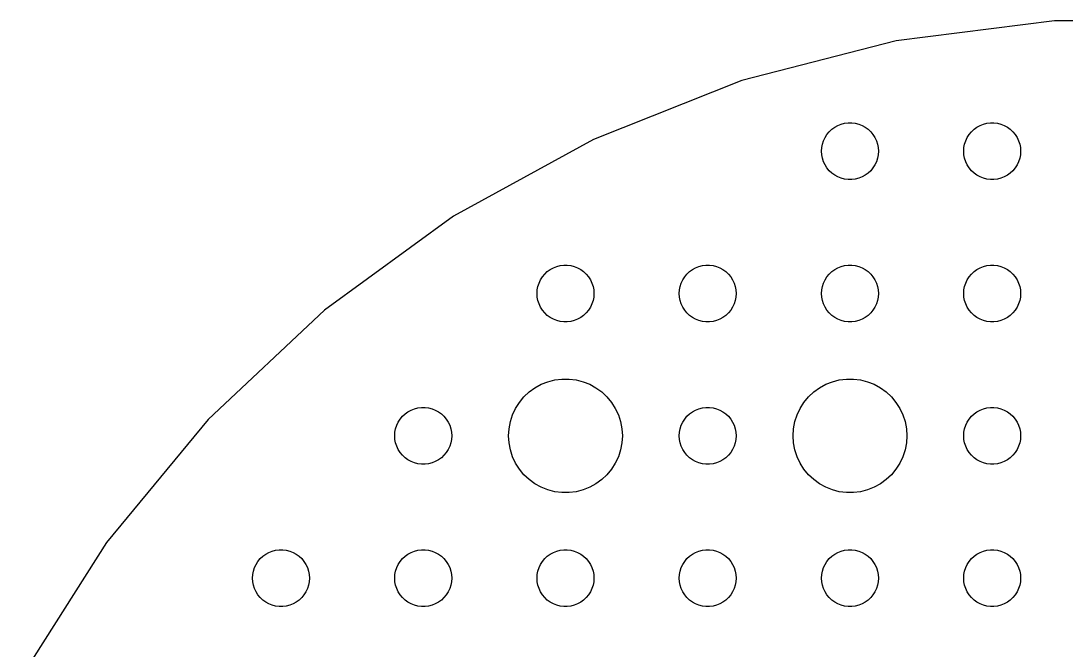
# Model space of a CAD drawing. Header units: metres. Extents: x -67 to 67, y -67 to 67.
# Drawn here: x -58.7 to -3.6, y 33.7 to 66.9 of the extents above; entities that cross this region are included whole.
import ezdxf

# ---------------------------------------------------------------- set-up
doc = ezdxf.new("R2010")
doc.units = ezdxf.units.M

msp = doc.modelspace()

# ---------------------------------------------------------------- linework, layer by layer
for p, q in [((-4.20695, 66.8678), (-12.5545, 65.8132)), ((4.20695, 66.8678), (-4.20695, 66.8678)), ((-12.5545, 65.8132), (-20.7041, 63.7208)), ((-20.7041, 63.7208), (-28.5272, 60.6234)), ((-15.9561, 61.1558), (-15.8037, 61.2665)), ((-15.8037, 61.2665), (-15.6387, 61.3572)), ((-15.6387, 61.3572), (-15.4635, 61.4266)), ((-15.4635, 61.4266), (-15.2811, 61.4734)), ((-15.2811, 61.4734), (-15.0942, 61.497)), ((-15.0942, 61.497), (-14.9058, 61.497)), ((-14.9058, 61.497), (-14.7189, 61.4734)), ((-14.7189, 61.4734), (-14.5365, 61.4266)), ((-14.5365, 61.4266), (-14.3613, 61.3572)), ((-14.3613, 61.3572), (-14.1963, 61.2665)), ((-14.1963, 61.2665), (-14.0439, 61.1558)), ((-8.45613, 61.1558), (-8.30373, 61.2665)), ((-8.30373, 61.2665), (-8.13866, 61.3572)), ((-8.13866, 61.3572), (-7.96352, 61.4266)), ((-7.96352, 61.4266), (-7.78107, 61.4734)), ((-7.78107, 61.4734), (-7.59418, 61.497)), ((-7.59418, 61.497), (-7.40581, 61.497)), ((-7.40581, 61.497), (-7.21892, 61.4734)), ((-7.21892, 61.4734), (-7.03647, 61.4266)), ((-7.03647, 61.4266), (-6.86133, 61.3572)), ((-6.86133, 61.3572), (-6.69626, 61.2665)), ((-6.69626, 61.2665), (-6.54385, 61.1558)), ((-28.5272, 60.6234), (-35.9004, 56.57)), ((-16.3947, 60.5522), (-16.3145, 60.7226)), ((-16.3145, 60.7226), (-16.2135, 60.8817)), ((-16.2135, 60.8817), (-16.0934, 61.0268)), ((-16.0934, 61.0268), (-15.9561, 61.1558)), ((-14.0439, 61.1558), (-13.9065, 61.0268)), ((-13.9065, 61.0268), (-13.7865, 60.8817)), ((-13.7865, 60.8817), (-13.6855, 60.7226)), ((-13.6855, 60.7226), (-13.6053, 60.5522)), ((-8.89465, 60.5522), (-8.81445, 60.7226)), ((-8.81445, 60.7226), (-8.71352, 60.8817)), ((-8.71352, 60.8817), (-8.59344, 61.0268)), ((-8.59344, 61.0268), (-8.45613, 61.1558)), ((-6.54385, 61.1558), (-6.40654, 61.0268)), ((-6.40654, 61.0268), (-6.28647, 60.8817)), ((-6.28647, 60.8817), (-6.18553, 60.7226)), ((-6.18553, 60.7226), (-6.10533, 60.5522)), ((-16.5, 60), (-16.4882, 60.188)), ((-16.4882, 60.188), (-16.4529, 60.373)), ((-16.4529, 60.373), (-16.3947, 60.5522)), ((-13.6053, 60.5522), (-13.5471, 60.373)), ((-13.5471, 60.373), (-13.5118, 60.188)), ((-13.5118, 60.188), (-13.5, 60)), ((-9, 60), (-8.98816, 60.188)), ((-8.98816, 60.188), (-8.95287, 60.373)), ((-8.95287, 60.373), (-8.89465, 60.5522)), ((-6.10533, 60.5522), (-6.04712, 60.373)), ((-6.04712, 60.373), (-6.01183, 60.188)), ((-6.01183, 60.188), (-6, 60)), ((-16.4882, 59.812), (-16.5, 60)), ((-16.4529, 59.627), (-16.4882, 59.812)), ((-16.3947, 59.4478), (-16.4529, 59.627)), ((-13.5471, 59.627), (-13.6053, 59.4478)), ((-13.5118, 59.812), (-13.5471, 59.627)), ((-13.5, 60), (-13.5118, 59.812)), ((-8.98816, 59.812), (-9, 60)), ((-8.95287, 59.627), (-8.98816, 59.812)), ((-8.89465, 59.4478), (-8.95287, 59.627)), ((-6.04712, 59.627), (-6.10533, 59.4478)), ((-6.01183, 59.812), (-6.04712, 59.627)), ((-6, 60), (-6.01183, 59.812)), ((-16.3145, 59.2774), (-16.3947, 59.4478)), ((-16.2135, 59.1183), (-16.3145, 59.2774)), ((-16.0934, 58.9732), (-16.2135, 59.1183)), ((-15.9561, 58.8442), (-16.0934, 58.9732)), ((-13.9065, 58.9732), (-14.0439, 58.8442)), ((-13.7865, 59.1183), (-13.9065, 58.9732)), ((-13.6855, 59.2774), (-13.7865, 59.1183)), ((-13.6053, 59.4478), (-13.6855, 59.2774)), ((-8.81445, 59.2774), (-8.89465, 59.4478)), ((-8.71352, 59.1183), (-8.81445, 59.2774)), ((-8.59344, 58.9732), (-8.71352, 59.1183)), ((-8.45613, 58.8442), (-8.59344, 58.9732)), ((-6.40654, 58.9732), (-6.54385, 58.8442)), ((-6.28647, 59.1183), (-6.40654, 58.9732)), ((-6.18553, 59.2774), (-6.28647, 59.1183)), ((-6.10533, 59.4478), (-6.18553, 59.2774)), ((-15.8037, 58.7335), (-15.9561, 58.8442)), ((-15.6387, 58.6428), (-15.8037, 58.7335)), ((-15.4635, 58.5734), (-15.6387, 58.6428)), ((-15.2811, 58.5266), (-15.4635, 58.5734)), ((-15.0942, 58.503), (-15.2811, 58.5266)), ((-14.9058, 58.503), (-15.0942, 58.503)), ((-14.7189, 58.5266), (-14.9058, 58.503)), ((-14.5365, 58.5734), (-14.7189, 58.5266)), ((-14.3613, 58.6428), (-14.5365, 58.5734)), ((-14.1963, 58.7335), (-14.3613, 58.6428)), ((-14.0439, 58.8442), (-14.1963, 58.7335)), ((-8.30373, 58.7335), (-8.45613, 58.8442)), ((-8.13866, 58.6428), (-8.30373, 58.7335)), ((-7.96352, 58.5734), (-8.13866, 58.6428)), ((-7.78107, 58.5266), (-7.96352, 58.5734)), ((-7.59418, 58.503), (-7.78107, 58.5266)), ((-7.40581, 58.503), (-7.59418, 58.503)), ((-7.21892, 58.5266), (-7.40581, 58.503)), ((-7.03647, 58.5734), (-7.21892, 58.5266)), ((-6.86133, 58.6428), (-7.03647, 58.5734)), ((-6.69626, 58.7335), (-6.86133, 58.6428)), ((-6.54385, 58.8442), (-6.69626, 58.7335)), ((-35.9004, 56.57), (-42.7074, 51.6244)), ((-31.2135, 53.3817), (-31.0934, 53.5268)), ((-31.0934, 53.5268), (-30.9561, 53.6558)), ((-30.9561, 53.6558), (-30.8037, 53.7665)), ((-30.8037, 53.7665), (-30.6387, 53.8572)), ((-30.6387, 53.8572), (-30.4635, 53.9266)), ((-30.4635, 53.9266), (-30.2811, 53.9734)), ((-30.2811, 53.9734), (-30.0942, 53.997)), ((-30.0942, 53.997), (-29.9058, 53.997)), ((-29.9058, 53.997), (-29.7189, 53.9734)), ((-29.7189, 53.9734), (-29.5365, 53.9266)), ((-29.5365, 53.9266), (-29.3613, 53.8572)), ((-29.3613, 53.8572), (-29.1963, 53.7665)), ((-29.1963, 53.7665), (-29.0439, 53.6558)), ((-29.0439, 53.6558), (-28.9065, 53.5268)), ((-28.9065, 53.5268), (-28.7865, 53.3817)), ((-23.7135, 53.3817), (-23.5934, 53.5268)), ((-23.5934, 53.5268), (-23.4561, 53.6558)), ((-23.4561, 53.6558), (-23.3037, 53.7665)), ((-23.3037, 53.7665), (-23.1387, 53.8572)), ((-23.1387, 53.8572), (-22.9635, 53.9266)), ((-22.9635, 53.9266), (-22.7811, 53.9734)), ((-22.7811, 53.9734), (-22.5942, 53.997)), ((-22.5942, 53.997), (-22.4058, 53.997)), ((-22.4058, 53.997), (-22.2189, 53.9734)), ((-22.2189, 53.9734), (-22.0365, 53.9266)), ((-22.0365, 53.9266), (-21.8613, 53.8572)), ((-21.8613, 53.8572), (-21.6963, 53.7665)), ((-21.6963, 53.7665), (-21.5439, 53.6558)), ((-21.5439, 53.6558), (-21.4065, 53.5268)), ((-21.4065, 53.5268), (-21.2865, 53.3817)), ((-16.2135, 53.3817), (-16.0934, 53.5268)), ((-16.0934, 53.5268), (-15.9561, 53.6558)), ((-15.9561, 53.6558), (-15.8037, 53.7665)), ((-15.8037, 53.7665), (-15.6387, 53.8572)), ((-15.6387, 53.8572), (-15.4635, 53.9266)), ((-15.4635, 53.9266), (-15.2811, 53.9734)), ((-15.2811, 53.9734), (-15.0942, 53.997)), ((-15.0942, 53.997), (-14.9058, 53.997)), ((-14.9058, 53.997), (-14.7189, 53.9734)), ((-14.7189, 53.9734), (-14.5365, 53.9266)), ((-14.5365, 53.9266), (-14.3613, 53.8572)), ((-14.3613, 53.8572), (-14.1963, 53.7665)), ((-14.1963, 53.7665), (-14.0439, 53.6558)), ((-14.0439, 53.6558), (-13.9065, 53.5268)), ((-13.9065, 53.5268), (-13.7865, 53.3817)), ((-8.71352, 53.3817), (-8.59344, 53.5268)), ((-8.59344, 53.5268), (-8.45613, 53.6558)), ((-8.45613, 53.6558), (-8.30373, 53.7665)), ((-8.30373, 53.7665), (-8.13866, 53.8572)), ((-8.13866, 53.8572), (-7.96352, 53.9266)), ((-7.96352, 53.9266), (-7.78107, 53.9734)), ((-7.78107, 53.9734), (-7.59418, 53.997)), ((-7.59418, 53.997), (-7.40581, 53.997)), ((-7.40581, 53.997), (-7.21892, 53.9734)), ((-7.21892, 53.9734), (-7.03647, 53.9266)), ((-7.03647, 53.9266), (-6.86133, 53.8572)), ((-6.86133, 53.8572), (-6.69626, 53.7665)), ((-6.69626, 53.7665), (-6.54385, 53.6558)), ((-6.54385, 53.6558), (-6.40654, 53.5268)), ((-6.40654, 53.5268), (-6.28647, 53.3817)), ((-31.4529, 52.873), (-31.3947, 53.0522)), ((-31.3947, 53.0522), (-31.3145, 53.2226)), ((-31.3145, 53.2226), (-31.2135, 53.3817)), ((-28.7865, 53.3817), (-28.6855, 53.2226)), ((-28.6855, 53.2226), (-28.6053, 53.0522)), ((-28.6053, 53.0522), (-28.5471, 52.873)), ((-23.9529, 52.873), (-23.8947, 53.0522)), ((-23.8947, 53.0522), (-23.8145, 53.2226)), ((-23.8145, 53.2226), (-23.7135, 53.3817)), ((-21.2865, 53.3817), (-21.1855, 53.2226)), ((-21.1855, 53.2226), (-21.1053, 53.0522)), ((-21.1053, 53.0522), (-21.0471, 52.873)), ((-16.4529, 52.873), (-16.3947, 53.0522)), ((-16.3947, 53.0522), (-16.3145, 53.2226)), ((-16.3145, 53.2226), (-16.2135, 53.3817)), ((-13.7865, 53.3817), (-13.6855, 53.2226)), ((-13.6855, 53.2226), (-13.6053, 53.0522)), ((-13.6053, 53.0522), (-13.5471, 52.873)), ((-8.95287, 52.873), (-8.89465, 53.0522)), ((-8.89465, 53.0522), (-8.81445, 53.2226)), ((-8.81445, 53.2226), (-8.71352, 53.3817)), ((-6.28647, 53.3817), (-6.18553, 53.2226)), ((-6.18553, 53.2226), (-6.10533, 53.0522)), ((-6.10533, 53.0522), (-6.04712, 52.873)), ((-31.5, 52.5), (-31.4882, 52.688)), ((-31.4882, 52.312), (-31.5, 52.5)), ((-31.4882, 52.688), (-31.4529, 52.873)), ((-28.5471, 52.873), (-28.5118, 52.688)), ((-28.5118, 52.688), (-28.5, 52.5)), ((-28.5, 52.5), (-28.5118, 52.312)), ((-24, 52.5), (-23.9882, 52.688)), ((-23.9882, 52.312), (-24, 52.5)), ((-23.9882, 52.688), (-23.9529, 52.873)), ((-21.0471, 52.873), (-21.0118, 52.688)), ((-21.0118, 52.688), (-21, 52.5)), ((-21, 52.5), (-21.0118, 52.312)), ((-16.5, 52.5), (-16.4882, 52.688)), ((-16.4882, 52.312), (-16.5, 52.5)), ((-16.4882, 52.688), (-16.4529, 52.873)), ((-13.5471, 52.873), (-13.5118, 52.688)), ((-13.5118, 52.688), (-13.5, 52.5)), ((-13.5, 52.5), (-13.5118, 52.312)), ((-9, 52.5), (-8.98816, 52.688)), ((-8.98816, 52.312), (-9, 52.5)), ((-8.98816, 52.688), (-8.95287, 52.873)), ((-6.04712, 52.873), (-6.01183, 52.688)), ((-6.01183, 52.688), (-6, 52.5)), ((-6, 52.5), (-6.01183, 52.312)), ((-31.4529, 52.127), (-31.4882, 52.312)), ((-31.3947, 51.9478), (-31.4529, 52.127)), ((-31.3145, 51.7774), (-31.3947, 51.9478)), ((-28.6053, 51.9478), (-28.6855, 51.7774)), ((-28.5471, 52.127), (-28.6053, 51.9478)), ((-28.5118, 52.312), (-28.5471, 52.127)), ((-23.9529, 52.127), (-23.9882, 52.312)), ((-23.8947, 51.9478), (-23.9529, 52.127)), ((-23.8145, 51.7774), (-23.8947, 51.9478)), ((-21.1053, 51.9478), (-21.1855, 51.7774)), ((-21.0471, 52.127), (-21.1053, 51.9478)), ((-21.0118, 52.312), (-21.0471, 52.127)), ((-16.4529, 52.127), (-16.4882, 52.312)), ((-16.3947, 51.9478), (-16.4529, 52.127)), ((-16.3145, 51.7774), (-16.3947, 51.9478)), ((-13.6053, 51.9478), (-13.6855, 51.7774)), ((-13.5471, 52.127), (-13.6053, 51.9478)), ((-13.5118, 52.312), (-13.5471, 52.127)), ((-8.95287, 52.127), (-8.98816, 52.312)), ((-8.89465, 51.9478), (-8.95287, 52.127)), ((-8.81445, 51.7774), (-8.89465, 51.9478)), ((-6.10533, 51.9478), (-6.18553, 51.7774)), ((-6.04712, 52.127), (-6.10533, 51.9478)), ((-6.01183, 52.312), (-6.04712, 52.127)), ((-42.7074, 51.6244), (-48.8409, 45.8647)), ((-31.2135, 51.6183), (-31.3145, 51.7774)), ((-31.0934, 51.4732), (-31.2135, 51.6183)), ((-30.9561, 51.3442), (-31.0934, 51.4732)), ((-30.8037, 51.2335), (-30.9561, 51.3442)), ((-29.0439, 51.3442), (-29.1963, 51.2335)), ((-28.9065, 51.4732), (-29.0439, 51.3442)), ((-28.7865, 51.6183), (-28.9065, 51.4732)), ((-28.6855, 51.7774), (-28.7865, 51.6183)), ((-23.7135, 51.6183), (-23.8145, 51.7774)), ((-23.5934, 51.4732), (-23.7135, 51.6183)), ((-23.4561, 51.3442), (-23.5934, 51.4732)), ((-23.3037, 51.2335), (-23.4561, 51.3442)), ((-21.5439, 51.3442), (-21.6963, 51.2335)), ((-21.4065, 51.4732), (-21.5439, 51.3442)), ((-21.2865, 51.6183), (-21.4065, 51.4732)), ((-21.1855, 51.7774), (-21.2865, 51.6183)), ((-16.2135, 51.6183), (-16.3145, 51.7774)), ((-16.0934, 51.4732), (-16.2135, 51.6183)), ((-15.9561, 51.3442), (-16.0934, 51.4732)), ((-15.8037, 51.2335), (-15.9561, 51.3442)), ((-14.0439, 51.3442), (-14.1963, 51.2335)), ((-13.9065, 51.4732), (-14.0439, 51.3442)), ((-13.7865, 51.6183), (-13.9065, 51.4732)), ((-13.6855, 51.7774), (-13.7865, 51.6183)), ((-8.71352, 51.6183), (-8.81445, 51.7774)), ((-8.59344, 51.4732), (-8.71352, 51.6183)), ((-8.45613, 51.3442), (-8.59344, 51.4732)), ((-8.30373, 51.2335), (-8.45613, 51.3442)), ((-6.54385, 51.3442), (-6.69626, 51.2335)), ((-6.40654, 51.4732), (-6.54385, 51.3442)), ((-6.28647, 51.6183), (-6.40654, 51.4732)), ((-6.18553, 51.7774), (-6.28647, 51.6183)), ((-30.6387, 51.1428), (-30.8037, 51.2335)), ((-30.4635, 51.0734), (-30.6387, 51.1428)), ((-30.2811, 51.0266), (-30.4635, 51.0734)), ((-30.0942, 51.003), (-30.2811, 51.0266)), ((-29.9058, 51.003), (-30.0942, 51.003)), ((-29.7189, 51.0266), (-29.9058, 51.003)), ((-29.5365, 51.0734), (-29.7189, 51.0266)), ((-29.3613, 51.1428), (-29.5365, 51.0734)), ((-29.1963, 51.2335), (-29.3613, 51.1428)), ((-23.1387, 51.1428), (-23.3037, 51.2335)), ((-22.9635, 51.0734), (-23.1387, 51.1428)), ((-22.7811, 51.0266), (-22.9635, 51.0734)), ((-22.5942, 51.003), (-22.7811, 51.0266)), ((-22.4058, 51.003), (-22.5942, 51.003)), ((-22.2189, 51.0266), (-22.4058, 51.003)), ((-22.0365, 51.0734), (-22.2189, 51.0266)), ((-21.8613, 51.1428), (-22.0365, 51.0734)), ((-21.6963, 51.2335), (-21.8613, 51.1428)), ((-15.6387, 51.1428), (-15.8037, 51.2335)), ((-15.4635, 51.0734), (-15.6387, 51.1428)), ((-15.2811, 51.0266), (-15.4635, 51.0734)), ((-15.0942, 51.003), (-15.2811, 51.0266)), ((-14.9058, 51.003), (-15.0942, 51.003)), ((-14.7189, 51.0266), (-14.9058, 51.003)), ((-14.5365, 51.0734), (-14.7189, 51.0266)), ((-14.3613, 51.1428), (-14.5365, 51.0734)), ((-14.1963, 51.2335), (-14.3613, 51.1428)), ((-8.13866, 51.1428), (-8.30373, 51.2335)), ((-7.96352, 51.0734), (-8.13866, 51.1428)), ((-7.78107, 51.0266), (-7.96352, 51.0734)), ((-7.59418, 51.003), (-7.78107, 51.0266)), ((-7.40581, 51.003), (-7.59418, 51.003)), ((-7.21892, 51.0266), (-7.40581, 51.003)), ((-7.03647, 51.0734), (-7.21892, 51.0266)), ((-6.86133, 51.1428), (-7.03647, 51.0734)), ((-6.69626, 51.2335), (-6.86133, 51.1428)), ((-30.927, 47.8532), (-30.5621, 47.9469)), ((-30.5621, 47.9469), (-30.1884, 47.9941)), ((-30.1884, 47.9941), (-29.8116, 47.9941)), ((-29.8116, 47.9941), (-29.4379, 47.9469)), ((-29.4379, 47.9469), (-29.0729, 47.8532)), ((-15.927, 47.8532), (-15.5621, 47.9469)), ((-15.5621, 47.9469), (-15.1884, 47.9941)), ((-15.1884, 47.9941), (-14.8116, 47.9941)), ((-14.8116, 47.9941), (-14.4379, 47.9469)), ((-14.4379, 47.9469), (-14.0729, 47.8532)), ((-31.9123, 47.3115), (-31.6075, 47.533)), ((-31.6075, 47.533), (-31.2773, 47.7145)), ((-31.2773, 47.7145), (-30.927, 47.8532)), ((-29.0729, 47.8532), (-28.7227, 47.7145)), ((-28.7227, 47.7145), (-28.3925, 47.533)), ((-28.3925, 47.533), (-28.0877, 47.3115)), ((-16.9123, 47.3115), (-16.6075, 47.533)), ((-16.6075, 47.533), (-16.2773, 47.7145)), ((-16.2773, 47.7145), (-15.927, 47.8532)), ((-14.0729, 47.8532), (-13.7227, 47.7145)), ((-13.7227, 47.7145), (-13.3925, 47.533)), ((-13.3925, 47.533), (-13.0877, 47.3115)), ((-32.427, 46.7634), (-32.1869, 47.0536)), ((-32.1869, 47.0536), (-31.9123, 47.3115)), ((-28.0877, 47.3115), (-27.8131, 47.0536)), ((-27.8131, 47.0536), (-27.5729, 46.7634)), ((-17.427, 46.7634), (-17.1869, 47.0536)), ((-17.1869, 47.0536), (-16.9123, 47.3115)), ((-13.0877, 47.3115), (-12.8131, 47.0536)), ((-12.8131, 47.0536), (-12.5729, 46.7634)), ((-38.3037, 46.2665), (-38.1387, 46.3572)), ((-38.1387, 46.3572), (-37.9635, 46.4266)), ((-37.9635, 46.4266), (-37.7811, 46.4734)), ((-37.7811, 46.4734), (-37.5942, 46.497)), ((-37.5942, 46.497), (-37.4058, 46.497)), ((-37.4058, 46.497), (-37.2189, 46.4734)), ((-37.2189, 46.4734), (-37.0365, 46.4266)), ((-37.0365, 46.4266), (-36.8613, 46.3572)), ((-36.8613, 46.3572), (-36.6963, 46.2665)), ((-32.7893, 46.1044), (-32.6289, 46.4453)), ((-32.6289, 46.4453), (-32.427, 46.7634)), ((-27.5729, 46.7634), (-27.3711, 46.4453)), ((-27.3711, 46.4453), (-27.2107, 46.1044)), ((-23.3037, 46.2665), (-23.1387, 46.3572)), ((-23.1387, 46.3572), (-22.9635, 46.4266)), ((-22.9635, 46.4266), (-22.7811, 46.4734)), ((-22.7811, 46.4734), (-22.5942, 46.497)), ((-22.5942, 46.497), (-22.4058, 46.497)), ((-22.4058, 46.497), (-22.2189, 46.4734)), ((-22.2189, 46.4734), (-22.0365, 46.4266)), ((-22.0365, 46.4266), (-21.8613, 46.3572)), ((-21.8613, 46.3572), (-21.6963, 46.2665)), ((-17.7893, 46.1044), (-17.6289, 46.4453)), ((-17.6289, 46.4453), (-17.427, 46.7634)), ((-12.5729, 46.7634), (-12.3711, 46.4453)), ((-12.3711, 46.4453), (-12.2107, 46.1044)), ((-8.30373, 46.2665), (-8.13866, 46.3572)), ((-8.13866, 46.3572), (-7.96352, 46.4266)), ((-7.96352, 46.4266), (-7.78107, 46.4734)), ((-7.78107, 46.4734), (-7.59418, 46.497)), ((-7.59418, 46.497), (-7.40581, 46.497)), ((-7.40581, 46.497), (-7.21892, 46.4734)), ((-7.21892, 46.4734), (-7.03647, 46.4266)), ((-7.03647, 46.4266), (-6.86133, 46.3572)), ((-6.86133, 46.3572), (-6.69626, 46.2665)), ((-48.8409, 45.8647), (-54.2041, 39.3816)), ((-38.8145, 45.7226), (-38.7135, 45.8817)), ((-38.7135, 45.8817), (-38.5934, 46.0268)), ((-38.5934, 46.0268), (-38.4561, 46.1558)), ((-38.4561, 46.1558), (-38.3037, 46.2665)), ((-36.6963, 46.2665), (-36.5439, 46.1558)), ((-36.5439, 46.1558), (-36.4065, 46.0268)), ((-36.4065, 46.0268), (-36.2865, 45.8817)), ((-36.2865, 45.8817), (-36.1855, 45.7226)), ((-32.9763, 45.376), (-32.9057, 45.7461)), ((-32.9057, 45.7461), (-32.7893, 46.1044)), ((-27.2107, 46.1044), (-27.0942, 45.7461)), ((-27.0942, 45.7461), (-27.0237, 45.376)), ((-23.8145, 45.7226), (-23.7135, 45.8817)), ((-23.7135, 45.8817), (-23.5934, 46.0268)), ((-23.5934, 46.0268), (-23.4561, 46.1558)), ((-23.4561, 46.1558), (-23.3037, 46.2665)), ((-21.6963, 46.2665), (-21.5439, 46.1558)), ((-21.5439, 46.1558), (-21.4065, 46.0268)), ((-21.4065, 46.0268), (-21.2865, 45.8817)), ((-21.2865, 45.8817), (-21.1855, 45.7226)), ((-17.9763, 45.376), (-17.9057, 45.7461)), ((-17.9057, 45.7461), (-17.7893, 46.1044)), ((-12.2107, 46.1044), (-12.0942, 45.7461)), ((-12.0942, 45.7461), (-12.0237, 45.376)), ((-8.81445, 45.7226), (-8.71352, 45.8817)), ((-8.71352, 45.8817), (-8.59344, 46.0268)), ((-8.59344, 46.0268), (-8.45613, 46.1558)), ((-8.45613, 46.1558), (-8.30373, 46.2665)), ((-6.69626, 46.2665), (-6.54385, 46.1558)), ((-6.54385, 46.1558), (-6.40654, 46.0268)), ((-6.40654, 46.0268), (-6.28647, 45.8817)), ((-6.28647, 45.8817), (-6.18553, 45.7226)), ((-38.9882, 45.188), (-38.9529, 45.373)), ((-38.9529, 45.373), (-38.8947, 45.5522)), ((-38.8947, 45.5522), (-38.8145, 45.7226)), ((-36.1855, 45.7226), (-36.1053, 45.5522)), ((-36.1053, 45.5522), (-36.0471, 45.373)), ((-36.0471, 45.373), (-36.0118, 45.188)), ((-33, 45), (-32.9763, 45.376)), ((-27.0237, 45.376), (-27, 45)), ((-23.9882, 45.188), (-23.9529, 45.373)), ((-23.9529, 45.373), (-23.8947, 45.5522)), ((-23.8947, 45.5522), (-23.8145, 45.7226)), ((-21.1855, 45.7226), (-21.1053, 45.5522)), ((-21.1053, 45.5522), (-21.0471, 45.373)), ((-21.0471, 45.373), (-21.0118, 45.188)), ((-18, 45), (-17.9763, 45.376)), ((-12.0237, 45.376), (-12, 45)), ((-8.98816, 45.188), (-8.95287, 45.373)), ((-8.95287, 45.373), (-8.89465, 45.5522)), ((-8.89465, 45.5522), (-8.81445, 45.7226)), ((-6.18553, 45.7226), (-6.10533, 45.5522)), ((-6.10533, 45.5522), (-6.04712, 45.373)), ((-6.04712, 45.373), (-6.01183, 45.188)), ((-39, 45), (-38.9882, 45.188)), ((-38.9882, 44.812), (-39, 45)), ((-38.9529, 44.627), (-38.9882, 44.812)), ((-36.0118, 44.812), (-36.0471, 44.627)), ((-36.0118, 45.188), (-36, 45)), ((-36, 45), (-36.0118, 44.812)), ((-32.9763, 44.624), (-33, 45)), ((-27, 45), (-27.0237, 44.624)), ((-24, 45), (-23.9882, 45.188)), ((-23.9882, 44.812), (-24, 45)), ((-23.9529, 44.627), (-23.9882, 44.812)), ((-21.0118, 44.812), (-21.0471, 44.627)), ((-21.0118, 45.188), (-21, 45)), ((-21, 45), (-21.0118, 44.812)), ((-17.9763, 44.624), (-18, 45)), ((-12, 45), (-12.0237, 44.624)), ((-9, 45), (-8.98816, 45.188)), ((-8.98816, 44.812), (-9, 45)), ((-8.95287, 44.627), (-8.98816, 44.812)), ((-6.01183, 44.812), (-6.04712, 44.627)), ((-6.01183, 45.188), (-6, 45)), ((-6, 45), (-6.01183, 44.812)), ((-38.8947, 44.4478), (-38.9529, 44.627)), ((-38.8145, 44.2774), (-38.8947, 44.4478)), ((-38.7135, 44.1183), (-38.8145, 44.2774)), ((-38.5934, 43.9732), (-38.7135, 44.1183)), ((-36.2865, 44.1183), (-36.4065, 43.9732)), ((-36.1855, 44.2774), (-36.2865, 44.1183)), ((-36.1053, 44.4478), (-36.1855, 44.2774)), ((-36.0471, 44.627), (-36.1053, 44.4478)), ((-32.9057, 44.2539), (-32.9763, 44.624)), ((-32.7893, 43.8956), (-32.9057, 44.2539)), ((-27.0942, 44.2539), (-27.2107, 43.8956)), ((-27.0237, 44.624), (-27.0942, 44.2539)), ((-23.8947, 44.4478), (-23.9529, 44.627)), ((-23.8145, 44.2774), (-23.8947, 44.4478)), ((-23.7135, 44.1183), (-23.8145, 44.2774)), ((-23.5934, 43.9732), (-23.7135, 44.1183)), ((-21.2865, 44.1183), (-21.4065, 43.9732)), ((-21.1855, 44.2774), (-21.2865, 44.1183)), ((-21.1053, 44.4478), (-21.1855, 44.2774)), ((-21.0471, 44.627), (-21.1053, 44.4478)), ((-17.9057, 44.2539), (-17.9763, 44.624)), ((-17.7893, 43.8956), (-17.9057, 44.2539)), ((-12.0942, 44.2539), (-12.2107, 43.8956)), ((-12.0237, 44.624), (-12.0942, 44.2539)), ((-8.89465, 44.4478), (-8.95287, 44.627)), ((-8.81445, 44.2774), (-8.89465, 44.4478)), ((-8.71352, 44.1183), (-8.81445, 44.2774)), ((-8.59344, 43.9732), (-8.71352, 44.1183)), ((-6.28647, 44.1183), (-6.40654, 43.9732)), ((-6.18553, 44.2774), (-6.28647, 44.1183)), ((-6.10533, 44.4478), (-6.18553, 44.2774)), ((-6.04712, 44.627), (-6.10533, 44.4478)), ((-38.4561, 43.8442), (-38.5934, 43.9732)), ((-38.3037, 43.7335), (-38.4561, 43.8442)), ((-38.1387, 43.6428), (-38.3037, 43.7335)), ((-37.9635, 43.5734), (-38.1387, 43.6428)), ((-37.7811, 43.5266), (-37.9635, 43.5734)), ((-37.0365, 43.5734), (-37.2189, 43.5266)), ((-36.8613, 43.6428), (-37.0365, 43.5734)), ((-36.6963, 43.7335), (-36.8613, 43.6428)), ((-36.5439, 43.8442), (-36.6963, 43.7335)), ((-36.4065, 43.9732), (-36.5439, 43.8442)), ((-32.6289, 43.5547), (-32.7893, 43.8956)), ((-32.427, 43.2366), (-32.6289, 43.5547)), ((-27.3711, 43.5547), (-27.5729, 43.2366)), ((-27.2107, 43.8956), (-27.3711, 43.5547)), ((-23.4561, 43.8442), (-23.5934, 43.9732)), ((-23.3037, 43.7335), (-23.4561, 43.8442)), ((-23.1387, 43.6428), (-23.3037, 43.7335)), ((-22.9635, 43.5734), (-23.1387, 43.6428)), ((-22.7811, 43.5266), (-22.9635, 43.5734)), ((-22.0365, 43.5734), (-22.2189, 43.5266)), ((-21.8613, 43.6428), (-22.0365, 43.5734)), ((-21.6963, 43.7335), (-21.8613, 43.6428)), ((-21.5439, 43.8442), (-21.6963, 43.7335)), ((-21.4065, 43.9732), (-21.5439, 43.8442)), ((-17.6289, 43.5547), (-17.7893, 43.8956)), ((-17.427, 43.2366), (-17.6289, 43.5547)), ((-12.3711, 43.5547), (-12.5729, 43.2366)), ((-12.2107, 43.8956), (-12.3711, 43.5547)), ((-8.45613, 43.8442), (-8.59344, 43.9732)), ((-8.30373, 43.7335), (-8.45613, 43.8442)), ((-8.13866, 43.6428), (-8.30373, 43.7335)), ((-7.96352, 43.5734), (-8.13866, 43.6428)), ((-7.78107, 43.5266), (-7.96352, 43.5734)), ((-7.03647, 43.5734), (-7.21892, 43.5266)), ((-6.86133, 43.6428), (-7.03647, 43.5734)), ((-6.69626, 43.7335), (-6.86133, 43.6428)), ((-6.54385, 43.8442), (-6.69626, 43.7335)), ((-6.40654, 43.9732), (-6.54385, 43.8442)), ((-37.5942, 43.503), (-37.7811, 43.5266)), ((-37.4058, 43.503), (-37.5942, 43.503)), ((-37.2189, 43.5266), (-37.4058, 43.503)), ((-32.1869, 42.9464), (-32.427, 43.2366)), ((-27.5729, 43.2366), (-27.8131, 42.9464)), ((-22.5942, 43.503), (-22.7811, 43.5266)), ((-22.4058, 43.503), (-22.5942, 43.503)), ((-22.2189, 43.5266), (-22.4058, 43.503)), ((-17.1869, 42.9464), (-17.427, 43.2366)), ((-12.5729, 43.2366), (-12.8131, 42.9464)), ((-7.59418, 43.503), (-7.78107, 43.5266)), ((-7.40581, 43.503), (-7.59418, 43.503)), ((-7.21892, 43.5266), (-7.40581, 43.503)), ((-31.9123, 42.6885), (-32.1869, 42.9464)), ((-31.6075, 42.467), (-31.9123, 42.6885)), ((-31.2773, 42.2855), (-31.6075, 42.467)), ((-28.3925, 42.467), (-28.7227, 42.2855)), ((-28.0877, 42.6885), (-28.3925, 42.467)), ((-27.8131, 42.9464), (-28.0877, 42.6885)), ((-16.9123, 42.6885), (-17.1869, 42.9464)), ((-16.6075, 42.467), (-16.9123, 42.6885)), ((-16.2773, 42.2855), (-16.6075, 42.467)), ((-13.3925, 42.467), (-13.7227, 42.2855)), ((-13.0877, 42.6885), (-13.3925, 42.467)), ((-12.8131, 42.9464), (-13.0877, 42.6885)), ((-30.927, 42.1468), (-31.2773, 42.2855)), ((-30.5621, 42.0531), (-30.927, 42.1468)), ((-30.1884, 42.0059), (-30.5621, 42.0531)), ((-29.8116, 42.0059), (-30.1884, 42.0059)), ((-29.4379, 42.0531), (-29.8116, 42.0059)), ((-29.0729, 42.1468), (-29.4379, 42.0531)), ((-28.7227, 42.2855), (-29.0729, 42.1468)), ((-15.927, 42.1468), (-16.2773, 42.2855)), ((-15.5621, 42.0531), (-15.927, 42.1468)), ((-15.1884, 42.0059), (-15.5621, 42.0531)), ((-14.8116, 42.0059), (-15.1884, 42.0059)), ((-14.4379, 42.0531), (-14.8116, 42.0059)), ((-14.0729, 42.1468), (-14.4379, 42.0531)), ((-13.7227, 42.2855), (-14.0729, 42.1468)), ((-54.2041, 39.3816), (-58.7125, 32.2775)), ((-46.0934, 38.5268), (-45.9561, 38.6558)), ((-45.9561, 38.6558), (-45.8037, 38.7665)), ((-45.8037, 38.7665), (-45.6387, 38.8572)), ((-45.6387, 38.8572), (-45.4635, 38.9266)), ((-45.4635, 38.9266), (-45.2811, 38.9734)), ((-45.2811, 38.9734), (-45.0942, 38.997)), ((-45.0942, 38.997), (-44.9058, 38.997)), ((-44.9058, 38.997), (-44.7189, 38.9734)), ((-44.7189, 38.9734), (-44.5365, 38.9266)), ((-44.5365, 38.9266), (-44.3613, 38.8572)), ((-44.3613, 38.8572), (-44.1963, 38.7665)), ((-44.1963, 38.7665), (-44.0439, 38.6558)), ((-44.0439, 38.6558), (-43.9065, 38.5268)), ((-38.5934, 38.5268), (-38.4561, 38.6558)), ((-38.4561, 38.6558), (-38.3037, 38.7665)), ((-38.3037, 38.7665), (-38.1387, 38.8572)), ((-38.1387, 38.8572), (-37.9635, 38.9266)), ((-37.9635, 38.9266), (-37.7811, 38.9734)), ((-37.7811, 38.9734), (-37.5942, 38.997)), ((-37.5942, 38.997), (-37.4058, 38.997)), ((-37.4058, 38.997), (-37.2189, 38.9734)), ((-37.2189, 38.9734), (-37.0365, 38.9266)), ((-37.0365, 38.9266), (-36.8613, 38.8572)), ((-36.8613, 38.8572), (-36.6963, 38.7665)), ((-36.6963, 38.7665), (-36.5439, 38.6558)), ((-36.5439, 38.6558), (-36.4065, 38.5268)), ((-31.0934, 38.5268), (-30.9561, 38.6558)), ((-30.9561, 38.6558), (-30.8037, 38.7665)), ((-30.8037, 38.7665), (-30.6387, 38.8572)), ((-30.6387, 38.8572), (-30.4635, 38.9266)), ((-30.4635, 38.9266), (-30.2811, 38.9734)), ((-30.2811, 38.9734), (-30.0942, 38.997)), ((-30.0942, 38.997), (-29.9058, 38.997)), ((-29.9058, 38.997), (-29.7189, 38.9734)), ((-29.7189, 38.9734), (-29.5365, 38.9266)), ((-29.5365, 38.9266), (-29.3613, 38.8572)), ((-29.3613, 38.8572), (-29.1963, 38.7665)), ((-29.1963, 38.7665), (-29.0439, 38.6558)), ((-29.0439, 38.6558), (-28.9065, 38.5268)), ((-23.5934, 38.5268), (-23.4561, 38.6558)), ((-23.4561, 38.6558), (-23.3037, 38.7665)), ((-23.3037, 38.7665), (-23.1387, 38.8572)), ((-23.1387, 38.8572), (-22.9635, 38.9266)), ((-22.9635, 38.9266), (-22.7811, 38.9734)), ((-22.7811, 38.9734), (-22.5942, 38.997)), ((-22.5942, 38.997), (-22.4058, 38.997)), ((-22.4058, 38.997), (-22.2189, 38.9734)), ((-22.2189, 38.9734), (-22.0365, 38.9266)), ((-22.0365, 38.9266), (-21.8613, 38.8572)), ((-21.8613, 38.8572), (-21.6963, 38.7665)), ((-21.6963, 38.7665), (-21.5439, 38.6558)), ((-21.5439, 38.6558), (-21.4065, 38.5268)), ((-16.0934, 38.5268), (-15.9561, 38.6558)), ((-15.9561, 38.6558), (-15.8037, 38.7665)), ((-15.8037, 38.7665), (-15.6387, 38.8572)), ((-15.6387, 38.8572), (-15.4635, 38.9266)), ((-15.4635, 38.9266), (-15.2811, 38.9734)), ((-15.2811, 38.9734), (-15.0942, 38.997)), ((-15.0942, 38.997), (-14.9058, 38.997)), ((-14.9058, 38.997), (-14.7189, 38.9734)), ((-14.7189, 38.9734), (-14.5365, 38.9266)), ((-14.5365, 38.9266), (-14.3613, 38.8572)), ((-14.3613, 38.8572), (-14.1963, 38.7665)), ((-14.1963, 38.7665), (-14.0439, 38.6558)), ((-14.0439, 38.6558), (-13.9065, 38.5268)), ((-8.59344, 38.5268), (-8.45613, 38.6558)), ((-8.45613, 38.6558), (-8.30373, 38.7665)), ((-8.30373, 38.7665), (-8.13866, 38.8572)), ((-8.13866, 38.8572), (-7.96352, 38.9266)), ((-7.96352, 38.9266), (-7.78107, 38.9734)), ((-7.78107, 38.9734), (-7.59418, 38.997)), ((-7.59418, 38.997), (-7.40581, 38.997)), ((-7.40581, 38.997), (-7.21892, 38.9734)), ((-7.21892, 38.9734), (-7.03647, 38.9266)), ((-7.03647, 38.9266), (-6.86133, 38.8572)), ((-6.86133, 38.8572), (-6.69626, 38.7665)), ((-6.69626, 38.7665), (-6.54385, 38.6558)), ((-6.54385, 38.6558), (-6.40654, 38.5268)), ((-46.4529, 37.873), (-46.3947, 38.0522)), ((-46.3947, 38.0522), (-46.3145, 38.2226)), ((-46.3145, 38.2226), (-46.2135, 38.3817)), ((-46.2135, 38.3817), (-46.0934, 38.5268)), ((-43.9065, 38.5268), (-43.7865, 38.3817)), ((-43.7865, 38.3817), (-43.6855, 38.2226)), ((-43.6855, 38.2226), (-43.6053, 38.0522)), ((-43.6053, 38.0522), (-43.5471, 37.873)), ((-38.9529, 37.873), (-38.8947, 38.0522)), ((-38.8947, 38.0522), (-38.8145, 38.2226)), ((-38.8145, 38.2226), (-38.7135, 38.3817)), ((-38.7135, 38.3817), (-38.5934, 38.5268)), ((-36.4065, 38.5268), (-36.2865, 38.3817)), ((-36.2865, 38.3817), (-36.1855, 38.2226)), ((-36.1855, 38.2226), (-36.1053, 38.0522)), ((-36.1053, 38.0522), (-36.0471, 37.873)), ((-31.4529, 37.873), (-31.3947, 38.0522)), ((-31.3947, 38.0522), (-31.3145, 38.2226)), ((-31.3145, 38.2226), (-31.2135, 38.3817)), ((-31.2135, 38.3817), (-31.0934, 38.5268)), ((-28.9065, 38.5268), (-28.7865, 38.3817)), ((-28.7865, 38.3817), (-28.6855, 38.2226)), ((-28.6855, 38.2226), (-28.6053, 38.0522)), ((-28.6053, 38.0522), (-28.5471, 37.873)), ((-23.9529, 37.873), (-23.8947, 38.0522)), ((-23.8947, 38.0522), (-23.8145, 38.2226)), ((-23.8145, 38.2226), (-23.7135, 38.3817)), ((-23.7135, 38.3817), (-23.5934, 38.5268)), ((-21.4065, 38.5268), (-21.2865, 38.3817)), ((-21.2865, 38.3817), (-21.1855, 38.2226)), ((-21.1855, 38.2226), (-21.1053, 38.0522)), ((-21.1053, 38.0522), (-21.0471, 37.873)), ((-16.4529, 37.873), (-16.3947, 38.0522)), ((-16.3947, 38.0522), (-16.3145, 38.2226)), ((-16.3145, 38.2226), (-16.2135, 38.3817)), ((-16.2135, 38.3817), (-16.0934, 38.5268)), ((-13.9065, 38.5268), (-13.7865, 38.3817)), ((-13.7865, 38.3817), (-13.6855, 38.2226)), ((-13.6855, 38.2226), (-13.6053, 38.0522)), ((-13.6053, 38.0522), (-13.5471, 37.873)), ((-8.95287, 37.873), (-8.89465, 38.0522)), ((-8.89465, 38.0522), (-8.81445, 38.2226)), ((-8.81445, 38.2226), (-8.71352, 38.3817)), ((-8.71352, 38.3817), (-8.59344, 38.5268)), ((-6.40654, 38.5268), (-6.28647, 38.3817)), ((-6.28647, 38.3817), (-6.18553, 38.2226)), ((-6.18553, 38.2226), (-6.10533, 38.0522)), ((-6.10533, 38.0522), (-6.04712, 37.873)), ((-46.5, 37.5), (-46.4882, 37.688)), ((-46.4882, 37.312), (-46.5, 37.5)), ((-46.4882, 37.688), (-46.4529, 37.873)), ((-43.5471, 37.873), (-43.5118, 37.688)), ((-43.5118, 37.688), (-43.5, 37.5)), ((-43.5, 37.5), (-43.5118, 37.312)), ((-39, 37.5), (-38.9882, 37.688)), ((-38.9882, 37.312), (-39, 37.5)), ((-38.9882, 37.688), (-38.9529, 37.873)), ((-36.0471, 37.873), (-36.0118, 37.688)), ((-36.0118, 37.688), (-36, 37.5)), ((-36, 37.5), (-36.0118, 37.312)), ((-31.5, 37.5), (-31.4882, 37.688)), ((-31.4882, 37.312), (-31.5, 37.5)), ((-31.4882, 37.688), (-31.4529, 37.873)), ((-28.5471, 37.873), (-28.5118, 37.688)), ((-28.5118, 37.688), (-28.5, 37.5)), ((-28.5, 37.5), (-28.5118, 37.312)), ((-24, 37.5), (-23.9882, 37.688)), ((-23.9882, 37.312), (-24, 37.5)), ((-23.9882, 37.688), (-23.9529, 37.873)), ((-21.0471, 37.873), (-21.0118, 37.688)), ((-21.0118, 37.688), (-21, 37.5)), ((-21, 37.5), (-21.0118, 37.312)), ((-16.5, 37.5), (-16.4882, 37.688)), ((-16.4882, 37.312), (-16.5, 37.5)), ((-16.4882, 37.688), (-16.4529, 37.873)), ((-13.5471, 37.873), (-13.5118, 37.688)), ((-13.5118, 37.688), (-13.5, 37.5)), ((-13.5, 37.5), (-13.5118, 37.312)), ((-9, 37.5), (-8.98816, 37.688)), ((-8.98816, 37.312), (-9, 37.5)), ((-8.98816, 37.688), (-8.95287, 37.873)), ((-6.04712, 37.873), (-6.01183, 37.688)), ((-6.01183, 37.688), (-6, 37.5)), ((-6, 37.5), (-6.01183, 37.312)), ((-46.4529, 37.127), (-46.4882, 37.312)), ((-46.3947, 36.9478), (-46.4529, 37.127)), ((-46.3145, 36.7774), (-46.3947, 36.9478)), ((-43.6053, 36.9478), (-43.6855, 36.7774)), ((-43.5471, 37.127), (-43.6053, 36.9478)), ((-43.5118, 37.312), (-43.5471, 37.127)), ((-38.9529, 37.127), (-38.9882, 37.312)), ((-38.8947, 36.9478), (-38.9529, 37.127)), ((-38.8145, 36.7774), (-38.8947, 36.9478)), ((-36.1053, 36.9478), (-36.1855, 36.7774)), ((-36.0471, 37.127), (-36.1053, 36.9478)), ((-36.0118, 37.312), (-36.0471, 37.127)), ((-31.4529, 37.127), (-31.4882, 37.312)), ((-31.3947, 36.9478), (-31.4529, 37.127)), ((-31.3145, 36.7774), (-31.3947, 36.9478)), ((-28.6053, 36.9478), (-28.6855, 36.7774)), ((-28.5471, 37.127), (-28.6053, 36.9478)), ((-28.5118, 37.312), (-28.5471, 37.127)), ((-23.9529, 37.127), (-23.9882, 37.312)), ((-23.8947, 36.9478), (-23.9529, 37.127)), ((-23.8145, 36.7774), (-23.8947, 36.9478)), ((-21.1053, 36.9478), (-21.1855, 36.7774)), ((-21.0471, 37.127), (-21.1053, 36.9478)), ((-21.0118, 37.312), (-21.0471, 37.127)), ((-16.4529, 37.127), (-16.4882, 37.312)), ((-16.3947, 36.9478), (-16.4529, 37.127)), ((-16.3145, 36.7774), (-16.3947, 36.9478)), ((-13.6053, 36.9478), (-13.6855, 36.7774)), ((-13.5471, 37.127), (-13.6053, 36.9478)), ((-13.5118, 37.312), (-13.5471, 37.127)), ((-8.95287, 37.127), (-8.98816, 37.312)), ((-8.89465, 36.9478), (-8.95287, 37.127)), ((-8.81445, 36.7774), (-8.89465, 36.9478)), ((-6.10533, 36.9478), (-6.18553, 36.7774)), ((-6.04712, 37.127), (-6.10533, 36.9478)), ((-6.01183, 37.312), (-6.04712, 37.127)), ((-46.2135, 36.6183), (-46.3145, 36.7774)), ((-46.0934, 36.4732), (-46.2135, 36.6183)), ((-45.9561, 36.3442), (-46.0934, 36.4732)), ((-43.9065, 36.4732), (-44.0439, 36.3442)), ((-43.7865, 36.6183), (-43.9065, 36.4732)), ((-43.6855, 36.7774), (-43.7865, 36.6183)), ((-38.7135, 36.6183), (-38.8145, 36.7774)), ((-38.5934, 36.4732), (-38.7135, 36.6183)), ((-38.4561, 36.3442), (-38.5934, 36.4732)), ((-36.4065, 36.4732), (-36.5439, 36.3442)), ((-36.2865, 36.6183), (-36.4065, 36.4732)), ((-36.1855, 36.7774), (-36.2865, 36.6183)), ((-31.2135, 36.6183), (-31.3145, 36.7774)), ((-31.0934, 36.4732), (-31.2135, 36.6183)), ((-30.9561, 36.3442), (-31.0934, 36.4732)), ((-28.9065, 36.4732), (-29.0439, 36.3442)), ((-28.7865, 36.6183), (-28.9065, 36.4732)), ((-28.6855, 36.7774), (-28.7865, 36.6183)), ((-23.7135, 36.6183), (-23.8145, 36.7774)), ((-23.5934, 36.4732), (-23.7135, 36.6183)), ((-23.4561, 36.3442), (-23.5934, 36.4732)), ((-21.4065, 36.4732), (-21.5439, 36.3442)), ((-21.2865, 36.6183), (-21.4065, 36.4732)), ((-21.1855, 36.7774), (-21.2865, 36.6183)), ((-16.2135, 36.6183), (-16.3145, 36.7774)), ((-16.0934, 36.4732), (-16.2135, 36.6183)), ((-15.9561, 36.3442), (-16.0934, 36.4732)), ((-13.9065, 36.4732), (-14.0439, 36.3442)), ((-13.7865, 36.6183), (-13.9065, 36.4732)), ((-13.6855, 36.7774), (-13.7865, 36.6183)), ((-8.71352, 36.6183), (-8.81445, 36.7774)), ((-8.59344, 36.4732), (-8.71352, 36.6183)), ((-8.45613, 36.3442), (-8.59344, 36.4732)), ((-6.40654, 36.4732), (-6.54385, 36.3442)), ((-6.28647, 36.6183), (-6.40654, 36.4732)), ((-6.18553, 36.7774), (-6.28647, 36.6183)), ((-45.8037, 36.2335), (-45.9561, 36.3442)), ((-45.6387, 36.1428), (-45.8037, 36.2335)), ((-45.4635, 36.0734), (-45.6387, 36.1428)), ((-45.2811, 36.0266), (-45.4635, 36.0734)), ((-45.0942, 36.003), (-45.2811, 36.0266)), ((-44.9058, 36.003), (-45.0942, 36.003)), ((-44.7189, 36.0266), (-44.9058, 36.003)), ((-44.5365, 36.0734), (-44.7189, 36.0266)), ((-44.3613, 36.1428), (-44.5365, 36.0734)), ((-44.1963, 36.2335), (-44.3613, 36.1428)), ((-44.0439, 36.3442), (-44.1963, 36.2335)), ((-38.3037, 36.2335), (-38.4561, 36.3442)), ((-38.1387, 36.1428), (-38.3037, 36.2335)), ((-37.9635, 36.0734), (-38.1387, 36.1428)), ((-37.7811, 36.0266), (-37.9635, 36.0734)), ((-37.5942, 36.003), (-37.7811, 36.0266)), ((-37.4058, 36.003), (-37.5942, 36.003)), ((-37.2189, 36.0266), (-37.4058, 36.003)), ((-37.0365, 36.0734), (-37.2189, 36.0266)), ((-36.8613, 36.1428), (-37.0365, 36.0734)), ((-36.6963, 36.2335), (-36.8613, 36.1428)), ((-36.5439, 36.3442), (-36.6963, 36.2335)), ((-30.8037, 36.2335), (-30.9561, 36.3442)), ((-30.6387, 36.1428), (-30.8037, 36.2335)), ((-30.4635, 36.0734), (-30.6387, 36.1428)), ((-30.2811, 36.0266), (-30.4635, 36.0734)), ((-30.0942, 36.003), (-30.2811, 36.0266)), ((-29.9058, 36.003), (-30.0942, 36.003)), ((-29.7189, 36.0266), (-29.9058, 36.003)), ((-29.5365, 36.0734), (-29.7189, 36.0266)), ((-29.3613, 36.1428), (-29.5365, 36.0734)), ((-29.1963, 36.2335), (-29.3613, 36.1428)), ((-29.0439, 36.3442), (-29.1963, 36.2335)), ((-23.3037, 36.2335), (-23.4561, 36.3442)), ((-23.1387, 36.1428), (-23.3037, 36.2335)), ((-22.9635, 36.0734), (-23.1387, 36.1428)), ((-22.7811, 36.0266), (-22.9635, 36.0734)), ((-22.5942, 36.003), (-22.7811, 36.0266)), ((-22.4058, 36.003), (-22.5942, 36.003)), ((-22.2189, 36.0266), (-22.4058, 36.003)), ((-22.0365, 36.0734), (-22.2189, 36.0266)), ((-21.8613, 36.1428), (-22.0365, 36.0734)), ((-21.6963, 36.2335), (-21.8613, 36.1428)), ((-21.5439, 36.3442), (-21.6963, 36.2335)), ((-15.8037, 36.2335), (-15.9561, 36.3442)), ((-15.6387, 36.1428), (-15.8037, 36.2335)), ((-15.4635, 36.0734), (-15.6387, 36.1428)), ((-15.2811, 36.0266), (-15.4635, 36.0734)), ((-15.0942, 36.003), (-15.2811, 36.0266)), ((-14.9058, 36.003), (-15.0942, 36.003)), ((-14.7189, 36.0266), (-14.9058, 36.003)), ((-14.5365, 36.0734), (-14.7189, 36.0266)), ((-14.3613, 36.1428), (-14.5365, 36.0734)), ((-14.1963, 36.2335), (-14.3613, 36.1428)), ((-14.0439, 36.3442), (-14.1963, 36.2335)), ((-8.30373, 36.2335), (-8.45613, 36.3442)), ((-8.13866, 36.1428), (-8.30373, 36.2335)), ((-7.96352, 36.0734), (-8.13866, 36.1428)), ((-7.78107, 36.0266), (-7.96352, 36.0734)), ((-7.59418, 36.003), (-7.78107, 36.0266)), ((-7.40581, 36.003), (-7.59418, 36.003)), ((-7.21892, 36.0266), (-7.40581, 36.003)), ((-7.03647, 36.0734), (-7.21892, 36.0266)), ((-6.86133, 36.1428), (-7.03647, 36.0734)), ((-6.69626, 36.2335), (-6.86133, 36.1428)), ((-6.54385, 36.3442), (-6.69626, 36.2335))]:
    msp.add_line(p, q)

doc.saveas('drawing.dxf')
